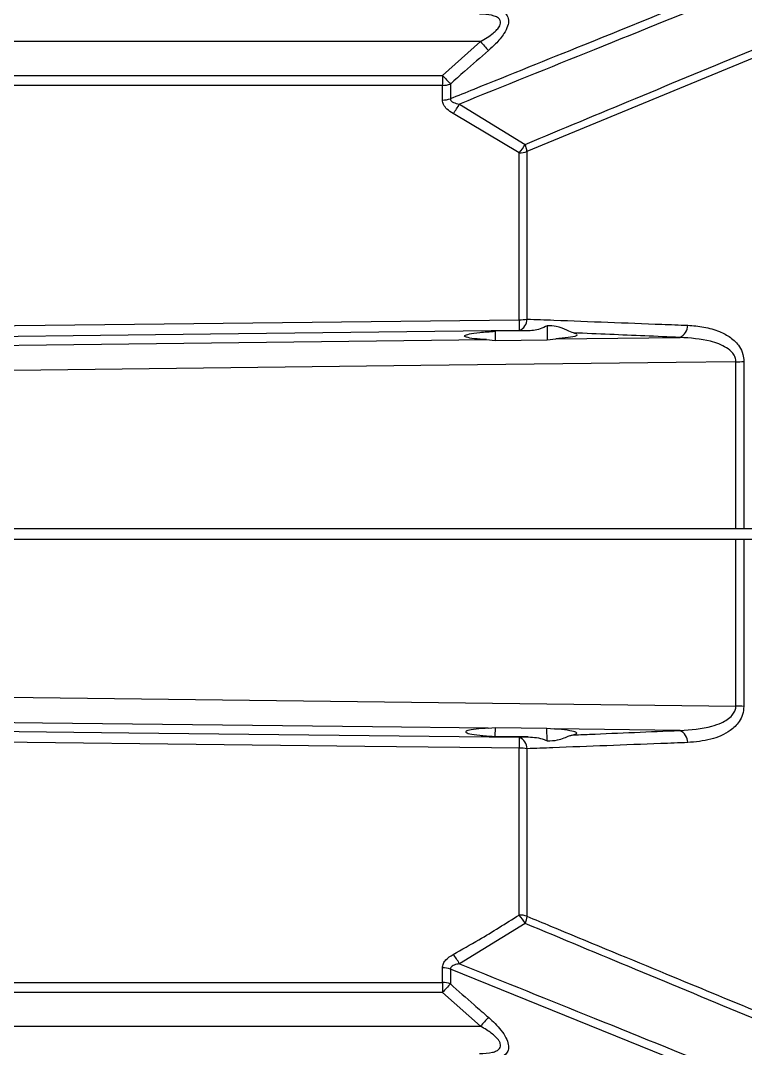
# Model space of a CAD drawing. Extents: x 17.3 to 113.1, y 4.8 to 84.5.
# Drawn here: x 76.604 to 79.441, y 33.842 to 37.867 of the extents above; entities that cross this region are included whole.
import ezdxf

# ---------------------------------------------------------------- set-up
doc = ezdxf.new("R2010")
doc.units = 0
doc.header["$MEASUREMENT"] = 0
doc.layers.add('OBJECT', color=7, linetype='CONTINUOUS')

msp = doc.modelspace()

# ---------------------------------------------------------------- linework, layer by layer
at = {"layer": 'OBJECT'}
for p, q in [((78.4039, 37.7844), (74.3451, 37.7844)), ((78.2548, 37.652), (78.4039, 37.7844)), ((79.4739, 37.7214), (78.5858, 37.3535)), ((74.3375, 37.652), (78.2548, 37.652)), ((78.2548, 37.652), (78.2548, 37.6128)), ((78.2548, 37.6128), (74.3359, 37.6128)), ((78.2548, 37.5557), (78.2548, 37.6128)), ((78.2858, 37.6182), (78.2858, 37.5609)), ((78.321, 37.5397), (78.579, 37.382)), ((78.5548, 37.3489), (78.2968, 37.503)), ((78.5858, 37.3535), (78.5858, 36.6978)), ((78.5548, 36.6952), (78.5548, 37.3489)), ((78.6654, 36.6718), (78.6649, 36.616)), ((78.5845, 36.6515), (78.4607, 36.65)), ((78.4607, 36.65), (78.461, 36.6139)), ((78.5845, 36.6515), (78.5555, 36.6527)), ((78.7684, 36.6436), (78.781, 36.6399)), ((78.4276, 36.6172), (78.461, 36.6138)), ((78.461, 36.6138), (78.665, 36.616)), ((78.665, 36.616), (78.6993, 36.6204)), ((78.6993, 36.6204), (79.1846, 36.626)), ((79.4035, 35.8765), (79.4035, 36.5304)), ((79.4345, 36.5321), (79.4345, 35.8765)), ((79.4035, 35.8765), (74.7197, 35.8765)), ((79.4739, 35.8765), (79.4345, 35.8765)), ((74.7197, 35.8365), (79.4035, 35.8365)), ((79.4035, 35.1826), (79.4035, 35.8365)), ((79.4345, 35.8365), (79.4345, 35.1808)), ((79.4345, 35.8365), (79.4739, 35.8365)), ((78.4342, 35.0957), (78.4619, 35.0981)), ((78.4616, 35.0633), (78.462, 35.0981)), ((78.591, 35.0618), (78.4616, 35.0633)), ((78.4619, 35.0981), (78.664, 35.0959)), ((78.5555, 35.0603), (78.591, 35.0618)), ((78.664, 35.0959), (78.6927, 35.0927)), ((78.6644, 35.0458), (78.664, 35.0959)), ((79.1846, 35.087), (78.6927, 35.0927)), ((78.5548, 34.3641), (78.5548, 35.0177)), ((78.5858, 35.0152), (78.5858, 34.3595)), ((78.579, 34.331), (78.321, 34.1733)), ((78.2548, 34.1002), (78.2548, 34.1573)), ((79.3989, 33.702), (78.2858, 34.1521)), ((78.2858, 34.1521), (78.2858, 34.0948)), ((74.3359, 34.1002), (78.2548, 34.1002)), ((78.2548, 34.1002), (78.2548, 34.061)), ((78.2548, 34.061), (74.3375, 34.061)), ((78.4039, 33.9286), (78.2548, 34.061)), ((74.3451, 33.9286), (78.4039, 33.9286))]:
    msp.add_line(p, q, dxfattribs=at)
at = {"layer": 'OBJECT', "flags": 128}
for points in [[(74.4453, 36.648), (74.5693, 36.6494), (75.0652, 36.6551), (77.0491, 36.6779), (78.5548, 36.6952)], [(78.5555, 36.6527), (77.3468, 36.6385), (76.0558, 36.6233), (74.446, 36.6044)], [(75.1853, 36.5794), (75.9516, 36.5884), (77.2426, 36.6034), (78.4276, 36.6172)], [(79.4035, 36.5304), (79.1702, 36.5276), (78.1703, 36.5154), (74.662, 36.4729)], [(74.662, 35.24), (74.912, 35.237), (75.9119, 35.2249), (79.4035, 35.1826)], [(74.446, 35.1086), (75.7369, 35.0934), (77.0279, 35.0782), (78.5555, 35.0603)], [(78.4342, 35.0957), (77.9805, 35.101), (76.6895, 35.116), (75.1779, 35.1336)], [(78.5548, 35.0177), (78.4475, 35.019), (77.9515, 35.0247), (75.9676, 35.0475), (74.4453, 35.065)]]:
    msp.add_lwpolyline(points, dxfattribs=at)
at = {"layer": 'OBJECT'}
for centre, radius, start, end in [((81.213, 40.2256), 3.7216, 220.9919, 221.7142), ((81.0145, 40.1534), 3.7246, 222.1899, 222.8952), ((78.2553, 37.7018), 0.089, 269.6879, 290.0504), ((78.2554, 37.6473), 0.0917, 269.6822, 289.4272), ((78.1755, 37.6094), 0.1613, 318.7412, 334.3914), ((78.4296, 37.4658), 0.1713, 316.9714, 330.7248), ((78.5554, 37.452), 0.1032, 269.6738, 287.1444), ((78.4536, 37.337), 0.1332, 7.0784, 19.7209), ((78.5556, 36.8739), 0.1787, 269.757, 279.7424), ((81.6362, 36.7251), 3.0815, 180.5547, 181.3457), ((78.5354, 36.699), 0.0505, 293.5714, 358.6617), ((79.1628, 36.6733), 0.052, 294.696, 0.2469), ((79.4043, 36.7913), 0.261, 269.8242, 276.6454), ((79.4043, 34.9217), 0.2609, 83.3534, 90.1759), ((81.6359, 34.9879), 3.0812, 178.6543, 179.4453), ((78.5354, 35.014), 0.0505, 1.3379, 66.4296), ((79.1628, 35.0397), 0.052, 359.7525, 65.3046), ((78.5556, 34.8389), 0.1788, 80.2614, 90.2403), ((78.5554, 34.2609), 0.1032, 72.8591, 90.3238), ((78.4296, 34.2472), 0.1713, 29.2744, 43.0288), ((78.4536, 34.3759), 0.1333, 340.2797, 352.9215), ((78.1755, 34.1036), 0.1613, 25.609, 41.2584), ((78.2554, 34.0656), 0.0917, 70.573, 90.3187), ((78.2553, 34.0112), 0.089, 69.948, 90.3137), ((81.0126, 31.5614), 3.722, 137.1048, 137.8106), ((81.2103, 31.4898), 3.7181, 138.2859, 139.0089)]:
    msp.add_arc(centre, radius, start, end, dxfattribs=at)
for points, knots in [([(78.2858, 37.5609), (78.3168, 37.5734), (78.4908, 37.6437), (78.8618, 37.7934), (79.2019, 37.9312), (79.3989, 38.011)], [0, 0, 0, 0, 0.083466, 0.469044, 1, 1, 1, 1]), ([(79.4058, 37.9776), (79.2203, 37.9026), (78.8586, 37.7563), (78.4971, 37.6106), (78.321, 37.5397)], [0, 0, 0, 0, 0.513008, 1, 1, 1, 1]), ([(78.4039, 37.7844), (78.4214, 37.7947), (78.4448, 37.8086), (78.4689, 37.831), (78.4791, 37.8447), (78.4832, 37.8573), (78.4817, 37.8677), (78.4736, 37.8778), (78.4518, 37.888), (78.4248, 37.8912), (78.4045, 37.8914), (78.3999, 37.8915)], [0, 0, 0, 0, 0.248555, 0.3333352, 0.4187373, 0.4770675, 0.535602, 0.6044922, 0.7131677, 0.9343368, 1, 1, 1, 1]), ([(78.4309, 37.914), (78.4521, 37.9126), (78.4821, 37.9108), (78.5075, 37.8908), (78.5153, 37.8703), (78.5112, 37.8438), (78.4943, 37.8109), (78.4671, 37.7782), (78.4443, 37.7576), (78.4349, 37.7492)], [0, 0, 0, 0, 0.26946, 0.38121, 0.493906, 0.593567, 0.708386, 0.879636, 1, 1, 1, 1]), ([(78.4349, 37.7492), (78.4037, 37.7221), (78.3537, 37.6788), (78.3043, 37.6347), (78.2858, 37.6182)], [0, 0, 0, 0, 0.624895, 1, 1, 1, 1]), ([(78.579, 37.382), (78.7229, 37.442), (79.0187, 37.5653), (79.3149, 37.6882), (79.467, 37.7514)], [0, 0, 0, 0, 0.486388, 1, 1, 1, 1]), ([(78.2968, 37.503), (78.2883, 37.5083), (78.273, 37.5179), (78.2577, 37.5366), (78.2558, 37.5495), (78.2548, 37.5557)], [0, 0, 0, 0, 0.395776, 0.712488, 1, 1, 1, 1]), ([(78.2858, 37.5609), (78.286, 37.5591), (78.2863, 37.5557), (78.2903, 37.5504), (78.3011, 37.5436), (78.3128, 37.5413), (78.321, 37.5397)], [0, 0, 0, 0, 0.128041, 0.255391, 0.479319, 1, 1, 1, 1]), ([(78.6654, 36.6718), (78.656, 36.667), (78.6308, 36.6542), (78.6023, 36.6525), (78.5845, 36.6515)], [0, 0, 0, 0, 0.372319, 1, 1, 1, 1]), ([(78.5858, 36.6978), (78.621, 36.6964), (78.7966, 36.6897), (79.0063, 36.6816), (79.1811, 36.6748), (79.2149, 36.6735)], [0, 0, 0, 0, 0.1678724, 0.839364, 1, 1, 1, 1]), ([(78.7684, 36.6436), (78.7602, 36.6466), (78.7431, 36.6528), (78.7073, 36.671), (78.6774, 36.6716), (78.6654, 36.6718)], [0, 0, 0, 0, 0.350762, 0.739165, 1, 1, 1, 1]), ([(79.2149, 36.6735), (79.2363, 36.6719), (79.279, 36.6687), (79.3354, 36.6524), (79.3831, 36.6275), (79.415, 36.5968), (79.432, 36.5627), (79.4338, 36.5415), (79.4345, 36.5321)], [0, 0, 0, 0, 0.227374, 0.454238, 0.628217, 0.803357, 0.912623, 1, 1, 1, 1]), ([(78.4276, 36.6172), (78.4107, 36.6184), (78.3755, 36.6208), (78.3455, 36.6265), (78.3381, 36.633), (78.3567, 36.6396), (78.3978, 36.6457), (78.4397, 36.6486), (78.4607, 36.65)], [0, 0, 0, 0, 0.156109, 0.324409, 0.493191, 0.662433, 0.831758, 1, 1, 1, 1]), ([(78.7811, 36.6365), (78.7817, 36.6354), (78.7836, 36.6322), (78.7595, 36.6268), (78.726, 36.6226), (78.703, 36.6207), (78.6993, 36.6204)], [0, 0, 0, 0, 0.17976, 0.554414, 0.928994, 1, 1, 1, 1]), ([(79.1846, 36.626), (79.0929, 36.6299), (78.954, 36.6357), (78.8154, 36.6416), (78.7684, 36.6436)], [0, 0, 0, 0, 0.6605152, 1, 1, 1, 1]), ([(79.4035, 36.5304), (79.403, 36.536), (79.4017, 36.5487), (79.389, 36.5686), (79.3578, 36.5936), (79.2882, 36.619), (79.225, 36.6233), (79.1846, 36.626)], [0, 0, 0, 0, 0.062412, 0.139208, 0.265335, 0.530913, 1, 1, 1, 1]), ([(79.4345, 35.8765), (79.4282, 35.8765), (79.4183, 35.8765), (79.4074, 35.8765), (79.4035, 35.8765)], [0, 0, 0, 0, 0.643557, 1, 1, 1, 1]), ([(79.4035, 35.8365), (79.4106, 35.8365), (79.4215, 35.8365), (79.4311, 35.8365), (79.4345, 35.8365)], [0, 0, 0, 0, 0.643567, 1, 1, 1, 1]), ([(79.1846, 35.087), (79.227, 35.0897), (79.2831, 35.0934), (79.3509, 35.1173), (79.3831, 35.1367), (79.3996, 35.1608), (79.4033, 35.1739), (79.4035, 35.181), (79.4035, 35.1826)], [0, 0, 0, 0, 0.4903701, 0.6473231, 0.850237, 0.9216858, 0.982753, 1, 1, 1, 1]), ([(79.4345, 35.1808), (79.4335, 35.17), (79.4315, 35.1483), (79.4136, 35.1147), (79.3736, 35.0768), (79.304, 35.0477), (79.2453, 35.0423), (79.2149, 35.0395)], [0, 0, 0, 0, 0.101178, 0.201859, 0.374018, 0.67519, 1, 1, 1, 1]), ([(78.4342, 35.0957), (78.4173, 35.0946), (78.382, 35.0922), (78.3509, 35.0868), (78.3419, 35.0805), (78.3581, 35.0739), (78.3975, 35.0679), (78.4376, 35.0647), (78.4604, 35.0633), (78.4616, 35.0633)], [0, 0, 0, 0, 0.15394, 0.320562, 0.487663, 0.655243, 0.822937, 0.990326, 1, 1, 1, 1]), ([(78.591, 35.0618), (78.6122, 35.0602), (78.6378, 35.0584), (78.6606, 35.0476), (78.6644, 35.0458)], [0, 0, 0, 0, 0.8320483, 1, 1, 1, 1]), ([(78.6644, 35.0458), (78.6786, 35.0465), (78.7139, 35.0482), (78.7447, 35.0644), (78.7589, 35.0682), (78.7625, 35.0691)], [0, 0, 0, 0, 0.3333014, 0.8291145, 1, 1, 1, 1]), ([(78.7625, 35.0691), (78.7682, 35.0705), (78.782, 35.0738), (78.7811, 35.0797), (78.7566, 35.0861), (78.7216, 35.0904), (78.6975, 35.0923), (78.6927, 35.0927)], [0, 0, 0, 0, 0.1777193, 0.4301515, 0.6831385, 0.9360701, 1, 1, 1, 1]), ([(78.7625, 35.0691), (78.7849, 35.0701), (78.9254, 35.076), (79.0663, 35.082), (79.1846, 35.087)], [0, 0, 0, 0, 0.159832, 1, 1, 1, 1]), ([(79.2149, 35.0395), (79.1796, 35.0381), (79.0033, 35.0313), (78.7936, 35.0232), (78.6195, 35.0165), (78.5858, 35.0152)], [0, 0, 0, 0, 0.1678719, 0.8393635, 1, 1, 1, 1]), ([(78.2968, 34.2099), (78.3306, 34.2289), (78.4178, 34.2779), (78.5028, 34.3313), (78.5548, 34.3641)], [0, 0, 0, 0, 0.387426, 1, 1, 1, 1]), ([(78.5858, 34.3595), (78.6167, 34.3467), (78.79, 34.2747), (79.0859, 34.152), (79.3512, 34.0423), (79.4739, 33.9916)], [0, 0, 0, 0, 0.104199, 0.585852, 1, 1, 1, 1]), ([(79.467, 33.9616), (79.3149, 34.0247), (79.0187, 34.1476), (78.7229, 34.271), (78.579, 34.331)], [0, 0, 0, 0, 0.513611, 1, 1, 1, 1]), ([(78.2548, 34.1573), (78.2556, 34.1629), (78.2571, 34.1741), (78.2709, 34.1933), (78.2866, 34.2034), (78.2968, 34.2099)], [0, 0, 0, 0, 0.263183, 0.525234, 1, 1, 1, 1]), ([(78.321, 34.1733), (78.3141, 34.1719), (78.3039, 34.1699), (78.2929, 34.1645), (78.2877, 34.1596), (78.2859, 34.1553), (78.2858, 34.1528), (78.2858, 34.1521)], [0, 0, 0, 0, 0.437725, 0.652228, 0.821695, 0.945099, 1, 1, 1, 1]), ([(78.321, 34.1733), (78.4971, 34.1024), (78.8586, 33.9567), (79.2203, 33.8104), (79.4058, 33.7354)], [0, 0, 0, 0, 0.486991, 1, 1, 1, 1]), ([(78.2858, 34.0948), (78.3167, 34.0673), (78.3661, 34.0233), (78.4161, 33.98), (78.4349, 33.9638)], [0, 0, 0, 0, 0.624898, 1, 1, 1, 1]), ([(78.4349, 33.9638), (78.4523, 33.9476), (78.4792, 33.9226), (78.5041, 33.8849), (78.5143, 33.8573), (78.5135, 33.8349), (78.5021, 33.8161), (78.4757, 33.8012), (78.4477, 33.7998), (78.4309, 33.799)], [0, 0, 0, 0, 0.224316, 0.345841, 0.447966, 0.550598, 0.643264, 0.786621, 1, 1, 1, 1]), ([(78.3999, 33.8215), (78.4177, 33.8221), (78.4419, 33.8229), (78.4672, 33.8317), (78.4783, 33.8397), (78.483, 33.85), (78.4821, 33.8604), (78.4758, 33.8734), (78.4588, 33.8928), (78.4329, 33.9118), (78.4119, 33.9239), (78.4039, 33.9286)], [0, 0, 0, 0, 0.252396, 0.341468, 0.431196, 0.49019, 0.549439, 0.605131, 0.701098, 0.885221, 1, 1, 1, 1])]:
    msp.add_open_spline(points, degree=3, knots=knots, dxfattribs=at)

doc.saveas('drawing.dxf')
